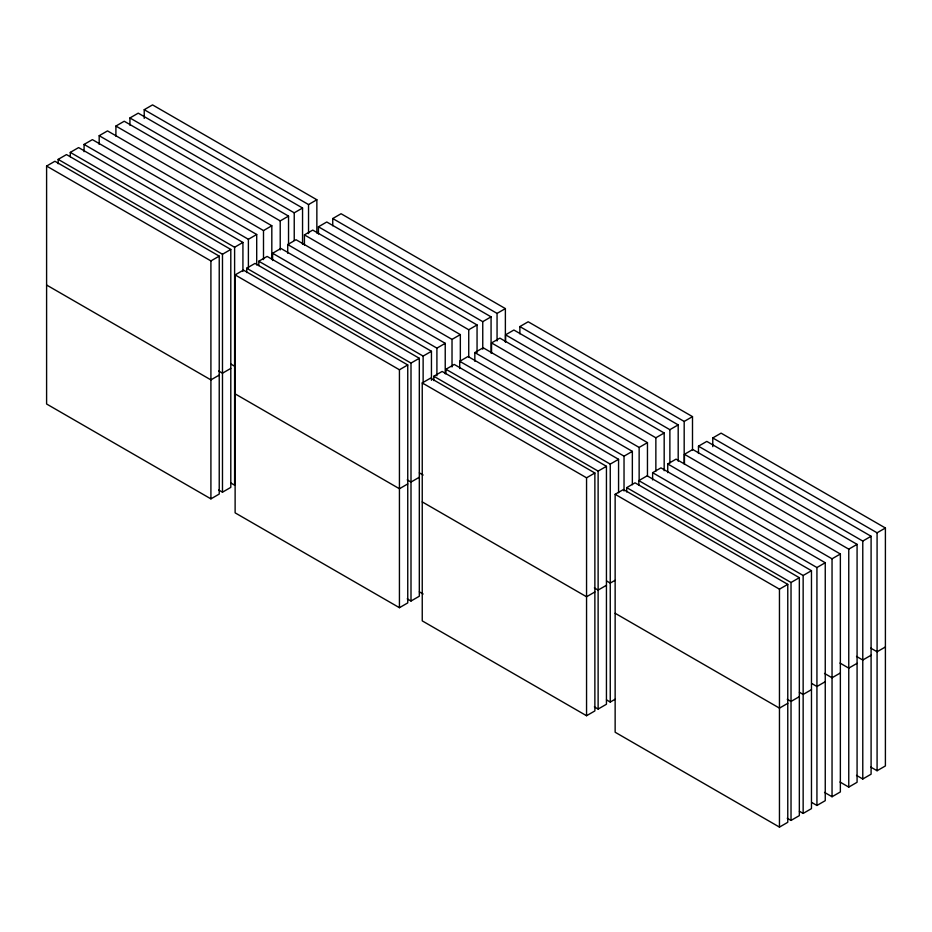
<?xml version="1.0" encoding="UTF-8"?>
<svg xmlns="http://www.w3.org/2000/svg" width="932" height="932" viewBox="0 0 932 932"><rect width="100%" height="100%" fill="white"/><g stroke="black" fill="none" stroke-linecap="round" stroke-linejoin="round"><path stroke-width="1.4" d="M46.6 166.059L54.918 161.259L219.23 256.125L219.23 494.053L210.912 498.865L46.6 403.999L46.6 166.059L210.912 260.925L219.23 256.125M58.168 163.741L58.168 159.384L66.487 154.584L230.798 249.438L230.798 487.378L222.48 492.178L218.717 490.011M70.296 156.727L70.296 152.382L78.614 147.582L242.926 242.436L242.926 271.457M84.078 151.683L84.078 144.425L92.396 139.625L256.708 234.491L256.708 264.956M99.188 144.402L99.188 135.699L107.518 130.899L271.818 225.754L271.818 259.131M115.906 136.2L115.906 126.053L124.224 121.242L288.536 216.108L288.536 245.128M129.932 125.214L129.932 117.956L138.251 113.156L302.55 208.011L302.55 244.289M144.227 118.399L144.227 109.696L152.545 104.897L316.857 199.763L316.857 233.128M58.168 159.384L222.48 254.25L230.798 249.438M70.296 152.382L234.608 247.248L242.926 242.436M84.078 144.425L248.39 239.291L256.708 234.491M99.188 135.699L263.5 230.565L271.818 225.754M115.906 126.053L280.217 220.907L288.536 216.108M129.932 117.956L294.232 212.822L302.55 208.011M144.227 109.696L308.539 204.562L316.857 199.763M235.12 274.905L243.438 270.105L407.75 364.96L407.75 602.899L399.432 607.699L235.12 512.845L235.12 274.905L399.432 369.771L407.75 364.96M246.689 272.575L246.689 268.23L255.007 263.418L419.318 358.284L419.318 596.224L411 601.024L407.237 598.845M258.816 265.573L258.816 261.228L267.135 256.416L431.446 351.282L431.446 380.303M272.598 260.517L272.598 253.271L280.916 248.46L445.228 343.325L445.228 373.79M287.72 253.248L287.72 244.545L296.038 239.734L460.338 334.6L460.338 362.164M304.426 245.046L304.426 234.887L312.744 230.088L477.056 324.953L477.056 352.517M318.453 234.049L318.453 226.802L326.771 221.991L491.071 316.857L491.071 353.123M332.747 225.789L332.747 218.542L341.065 213.731L505.377 308.597L505.377 341.962M219.23 375.095L210.912 379.895L46.6 285.029M230.798 368.408L222.48 373.208L218.717 371.041M246.689 268.23L411 363.084L419.318 358.284M258.816 261.228L423.128 356.082L431.446 351.282M272.598 253.271L436.91 348.125L445.228 343.325M287.72 244.545L452.02 339.399L460.338 334.6M304.426 234.887L468.738 329.753L477.056 324.953M318.453 226.802L482.753 321.657L491.071 316.857M332.747 218.542L497.059 313.397L505.377 308.597M422.243 382.935L430.561 378.136L594.872 473.002L594.872 710.93L586.554 715.729L422.243 620.875L422.243 382.935L586.554 477.801L594.872 473.002M433.811 380.606L433.811 376.26L442.129 371.449L606.441 466.315L606.441 704.254L598.123 709.054L594.36 706.887M445.939 373.604L445.939 369.258L454.257 364.447L618.568 459.313L618.568 492.678M459.721 368.559L459.721 361.301L468.039 356.502L632.35 451.356L632.35 484.733M474.831 361.278L474.831 352.576L483.149 347.776L647.46 442.63L647.46 476.007M491.548 353.077L491.548 342.929L499.867 338.118L664.178 432.984L664.178 470.707M505.563 342.079L505.563 334.833L513.882 330.021L678.193 424.887L678.193 461.165M519.87 333.831L519.87 326.573L528.188 321.773L692.499 416.627L692.499 450.005M407.75 483.929L399.432 488.741L235.12 393.875M419.318 477.254L411 482.054L407.237 479.887M433.811 376.26L598.123 471.114L606.441 466.315M445.939 369.258L610.25 464.113L618.568 459.313M459.721 361.301L624.032 456.167L632.35 451.356M474.831 352.576L639.142 447.43L647.46 442.63M491.548 342.929L655.86 437.784L664.178 432.984M505.563 334.833L669.875 429.687L678.193 424.887M519.87 326.573L684.181 421.439L692.499 416.627M615.143 494.31L623.461 489.51L787.773 584.364L787.773 822.304L779.455 827.103L615.143 732.237L615.143 494.31L779.455 589.175L787.773 584.364M626.712 491.98L626.712 487.622L635.03 482.823L799.341 577.689L799.341 815.617L791.023 820.428L787.26 818.249M638.839 484.978L638.839 480.621L647.158 475.821L811.469 570.687L811.469 808.615L803.151 813.426L799.388 811.248M652.621 479.922L652.621 472.675L660.939 467.864L825.251 562.73L825.251 800.67L816.933 805.469L811.912 802.568M667.731 472.652L667.731 463.95L676.061 459.138L840.361 554.004L840.361 791.944L832.043 796.744L824.517 792.398M684.449 464.451L684.449 454.292L692.767 449.492L857.079 544.358L857.079 782.286L848.761 787.097L839.977 782.018M698.476 453.453L698.476 446.195L706.794 441.395L871.094 536.261L871.094 774.189L862.776 779.001L856.508 775.377M712.77 446.649L712.77 437.947L721.088 433.135L885.4 528.001L885.4 765.941L877.082 770.741L870.814 767.118M594.872 591.96L586.554 596.771L422.243 501.905M606.441 585.284L598.123 590.084L594.36 587.917M615.004 580.345L610.25 583.082L606.487 580.916M626.712 487.622L791.023 582.488L799.341 577.689M638.839 480.621L803.151 575.487L811.469 570.687M652.621 472.675L816.933 567.53L825.251 562.73M667.731 463.95L832.043 558.804L840.361 554.004M684.449 454.292L848.761 549.158L857.079 544.358M698.476 446.195L862.776 541.061L871.094 536.261M712.77 437.947L877.082 532.801L885.4 528.001M606.487 699.874L610.25 702.052L615.004 699.303M787.773 703.334L779.455 708.134L615.143 613.279M799.341 696.658L791.023 701.458L787.26 699.28M811.469 689.657L803.151 694.457L799.388 692.278M825.251 681.7L816.933 686.5L811.912 683.599M840.361 672.974L832.043 677.774L824.517 673.428M857.079 663.328L848.761 668.128L839.977 663.06M871.094 655.231L862.776 660.031L856.508 656.408M885.4 646.971L877.082 651.771L870.814 648.148M230.845 364.039L234.608 366.206M419.365 472.885L423.128 475.052M230.845 483.009L234.608 485.176L234.608 247.248M419.365 591.843L423.128 594.022M877.082 532.801L877.082 770.741M862.776 541.061L862.776 779.001M848.761 549.158L848.761 787.097M832.043 558.804L832.043 796.744M816.933 567.53L816.933 805.469M803.151 575.487L803.151 813.426M791.023 582.488L791.023 820.428M779.455 589.175L779.455 827.103M684.181 421.439L684.181 463.507M669.875 429.687L669.875 463.064M655.86 437.784L655.86 471.161M639.142 447.43L639.142 480.807M624.032 456.167L624.032 490.978M610.25 464.113L610.25 702.052M598.123 471.114L598.123 709.054M586.554 477.801L586.554 715.729M497.059 313.397L497.059 340.972M482.753 321.657L482.753 349.22M468.738 329.753L468.738 357.317M452.02 339.399L452.02 366.963M436.91 348.125L436.91 375.701M423.128 356.082L423.128 383.646M411 363.084L411 601.024M399.432 369.771L399.432 607.699M308.539 204.562L308.539 233.571M294.232 212.822L294.232 240.386M280.217 220.907L280.217 249.927M263.5 230.565L263.5 259.574M248.39 239.291L248.39 268.3M222.48 254.25L222.48 492.178M210.912 260.925L210.912 498.865"/></g></svg>
